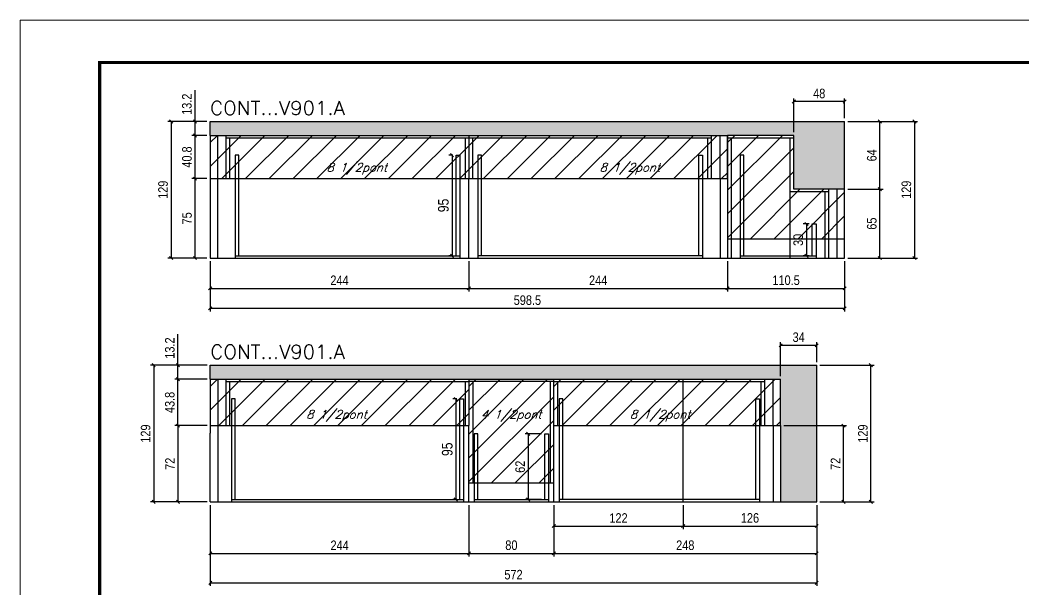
# Model space of a CAD drawing. Extents: x -20960 to -5926, y -2106 to 21915.
# Drawn here: x -9023 to -8077, y 20229 to 20767 of the extents above; entities that cross this region are included whole.
import ezdxf

# ---------------------------------------------------------------- set-up
doc = ezdxf.new("R2010")
doc.units = 0
doc.linetypes.add('DASHED', pattern=[0.75, 0.5, -0.25])
for name, color, linetype in [('COTA', 241, 'Continuous'), ('Painéis', 200, 'Continuous'), ('Reaproveitamento', 251, 'Continuous'), ('SARR_2.2x7', 40, 'Continuous'), ('SARR_3.5x7', 81, 'Continuous'), ('texto', 7, 'Continuous')]:
    doc.layers.add(name, color=color, linetype=linetype)
for name, color, linetype, lineweight in [('Folhas', 255, 'Continuous', 9), ('SARRAFO DE PRESSAO', 251, 'DASHED', 9), ('Texto Seção', 7, 'Continuous', 15)]:
    doc.layers.add(name, color=color, linetype=linetype, lineweight=lineweight)
doc.styles.add('COTA TECNICA', font='techl___.ttf', dxfattribs={"height": 10})
doc.styles.add('COTA TECNICA-50', font='techl___.ttf', dxfattribs={"height": 9})
doc.styles.add('REGUA-120', font='ROMANS.shx', dxfattribs={"height": 15})
doc.styles.add('Romans', font='romans.shx')
doc.dimstyles.new('COTA PAINEL-50', dxfattribs={"dimtxt": 9, "dimasz": 3, "dimexe": 3, "dimexo": 3, "dimgap": 3, "dimtad": 1, "dimdec": 1, "dimzin": 12, "dimdsep": 46, "dimtxsty": 'COTA TECNICA-50', "dimblk1": 'OBLIQUE', "dimblk2": 'OBLIQUE', "dimsah": 1, "dimcen": 0.9, "dimclrd": 4, "dimclre": 4, "dimclrt": 240, "dimadec": 1, "dimazin": 3, "dimtfac": 1, "dimtdec": 1, "dimtmove": 0, "dimatfit": 3, "dimfxl": 1, "dimtolj": 1, "dimtzin": 12, "dimarcsym": 0})
doc.dimstyles.new('PAINEL', dxfattribs={"dimtxt": 10, "dimasz": 3, "dimexe": 3, "dimexo": 3, "dimgap": 3, "dimtad": 1, "dimdec": 1, "dimzin": 12, "dimdsep": 46, "dimtxsty": 'COTA TECNICA', "dimblk1": 'OBLIQUE', "dimblk2": 'OBLIQUE', "dimsah": 1, "dimcen": 0.9, "dimclrd": 4, "dimclre": 4, "dimclrt": 240, "dimadec": 1, "dimazin": 3, "dimtfac": 1, "dimtdec": 1, "dimtmove": 0, "dimatfit": 3, "dimfxl": 1, "dimtolj": 1, "dimtzin": 12, "dimarcsym": 0})

# ---------------------------------------------------------------- blocks, each defined once
blk = doc.blocks.new('9999999999')
at = {"layer": 'Folhas'}
blk.add_lwpolyline([(98138.98, 34190.21), (99623.98, 34190.21), (99623.98, 35240.21), (98138.98, 35240.21)], close=True, dxfattribs=at)
at = {"layer": 'Folhas', "color": 30, "const_width": 3}
blk.add_lwpolyline([(98213.98, 34230.21), (99583.98, 34230.21), (99583.98, 35200.21), (98213.98, 35200.21)], close=True, dxfattribs=at)
blk = doc.blocks.new('_Oblique')
at = {"color": 0, "linetype": 'ByBlock', "lineweight": -2}
blk.add_line((-0.5, -0.5), (0.5, 0.5), dxfattribs=at)
blk = doc.blocks.new('*D927')
at = {"layer": 'COTA', "color": 4, "lineweight": -2, "transparency": 16777216}
for p, q in [((-8844.23, 20539.12), (-8844.23, 20510.55)), ((-8600.23, 20539.12), (-8600.23, 20510.55)), ((-8844.23, 20513.55), (-8600.23, 20513.55))]:
    blk.add_line(p, q, dxfattribs=at)
at = {"layer": 'Defpoints', "color": 0, "transparency": 16777216}
for p in [(-8844.23, 20542.12), (-8600.23, 20542.12), (-8600.23, 20513.55)]:
    blk.add_point(p, dxfattribs=at)
at = {"layer": 'COTA', "color": 4, "lineweight": -2, "transparency": 16777216, "xscale": 3, "yscale": 3, "zscale": 3, "rotation": 180}
blk.add_blockref('_Oblique', (-8844.23, 20513.55), dxfattribs=at)
at = {"layer": 'COTA', "color": 4, "lineweight": -2, "transparency": 16777216, "xscale": 3, "yscale": 3, "zscale": 3}
blk.add_blockref('_Oblique', (-8600.23, 20513.55), dxfattribs=at)
at = {"layer": 'COTA', "color": 240, "transparency": 16777216, "insert": (-8722.23, 20521.12), "char_height": 9, "attachment_point": 5, "style": 'COTA TECNICA-50'}
blk.add_mtext('\\A1;244', dxfattribs=at)
blk = doc.blocks.new('*D928')
at = {"layer": 'COTA', "color": 4, "lineweight": -2, "transparency": 16777216}
for p, q in [((-8600.23, 20539.12), (-8600.23, 20510.55)), ((-8356.23, 20539.12), (-8356.23, 20510.55)), ((-8600.23, 20513.55), (-8356.23, 20513.55))]:
    blk.add_line(p, q, dxfattribs=at)
at = {"layer": 'Defpoints', "color": 0, "transparency": 16777216}
for p in [(-8600.23, 20542.12), (-8356.23, 20542.12), (-8356.23, 20513.55)]:
    blk.add_point(p, dxfattribs=at)
at = {"layer": 'COTA', "color": 4, "lineweight": -2, "transparency": 16777216, "xscale": 3, "yscale": 3, "zscale": 3, "rotation": 180}
blk.add_blockref('_Oblique', (-8600.23, 20513.55), dxfattribs=at)
at = {"layer": 'COTA', "color": 4, "lineweight": -2, "transparency": 16777216, "xscale": 3, "yscale": 3, "zscale": 3}
blk.add_blockref('_Oblique', (-8356.23, 20513.55), dxfattribs=at)
at = {"layer": 'COTA', "color": 240, "transparency": 16777216, "insert": (-8478.23, 20521.12), "char_height": 9, "attachment_point": 5, "style": 'COTA TECNICA-50'}
blk.add_mtext('\\A1;244', dxfattribs=at)
blk = doc.blocks.new('*D974')
at = {"layer": 'COTA', "color": 4, "lineweight": -2, "ltscale": 25, "transparency": 16777216}
for p, q in [((-8615.23, 20639.32), (-8619.06, 20639.32)), ((-8616.06, 20639.32), (-8616.06, 20544.32)), ((-8615.23, 20544.32), (-8619.06, 20544.32))]:
    blk.add_line(p, q, dxfattribs=at)
at = {"layer": 'Defpoints', "color": 0, "ltscale": 25, "transparency": 16777216}
for p in [(-8612.23, 20639.32), (-8616.06, 20544.32), (-8612.23, 20544.32)]:
    blk.add_point(p, dxfattribs=at)
at = {"layer": 'COTA', "color": 4, "lineweight": -2, "ltscale": 25, "transparency": 16777216, "xscale": 3, "yscale": 3, "zscale": 3}
for p, rotation in [((-8616.06, 20639.32), 90), ((-8616.06, 20544.32), 270)]:
    blk.add_blockref('_Oblique', p, dxfattribs=dict(at, rotation=rotation))
at = {"layer": 'COTA', "color": 240, "ltscale": 25, "transparency": 16777216, "insert": (-8624.2, 20591.82), "char_height": 10, "attachment_point": 5, "rotation": 90, "style": 'COTA TECNICA'}
blk.add_mtext('\\A1;95', dxfattribs=at)
blk = doc.blocks.new('*D929')
at = {"layer": 'COTA', "color": 4, "lineweight": -2, "transparency": 16777216}
for p, q in [((-8844.09, 20308.94), (-8844.09, 20260.38)), ((-8600.09, 20308.94), (-8600.09, 20260.38)), ((-8844.09, 20263.38), (-8600.09, 20263.38))]:
    blk.add_line(p, q, dxfattribs=at)
at = {"layer": 'Defpoints', "color": 0, "transparency": 16777216}
for p in [(-8844.09, 20311.94), (-8600.09, 20311.94), (-8600.09, 20263.38)]:
    blk.add_point(p, dxfattribs=at)
at = {"layer": 'COTA', "color": 4, "lineweight": -2, "transparency": 16777216, "xscale": 3, "yscale": 3, "zscale": 3, "rotation": 180}
blk.add_blockref('_Oblique', (-8844.09, 20263.38), dxfattribs=at)
at = {"layer": 'COTA', "color": 4, "lineweight": -2, "transparency": 16777216, "xscale": 3, "yscale": 3, "zscale": 3}
blk.add_blockref('_Oblique', (-8600.09, 20263.38), dxfattribs=at)
at = {"layer": 'COTA', "color": 240, "transparency": 16777216, "insert": (-8722.09, 20270.95), "char_height": 9, "attachment_point": 5, "style": 'COTA TECNICA-50'}
blk.add_mtext('\\A1;244', dxfattribs=at)
blk = doc.blocks.new('*D930')
at = {"layer": 'COTA', "color": 4, "lineweight": -2, "transparency": 16777216}
for p, q in [((-8520.06, 20308.94), (-8520.06, 20260.38)), ((-8272.09, 20308.94), (-8272.09, 20260.38)), ((-8520.06, 20263.38), (-8272.09, 20263.38))]:
    blk.add_line(p, q, dxfattribs=at)
at = {"layer": 'Defpoints', "color": 0, "transparency": 16777216}
for p in [(-8520.06, 20311.94), (-8272.09, 20311.94), (-8272.09, 20263.38)]:
    blk.add_point(p, dxfattribs=at)
at = {"layer": 'COTA', "color": 4, "lineweight": -2, "transparency": 16777216, "xscale": 3, "yscale": 3, "zscale": 3, "rotation": 180}
blk.add_blockref('_Oblique', (-8520.06, 20263.38), dxfattribs=at)
at = {"layer": 'COTA', "color": 4, "lineweight": -2, "transparency": 16777216, "xscale": 3, "yscale": 3, "zscale": 3}
blk.add_blockref('_Oblique', (-8272.09, 20263.38), dxfattribs=at)
at = {"layer": 'COTA', "color": 240, "transparency": 16777216, "insert": (-8396.07, 20270.97), "char_height": 9, "attachment_point": 5, "style": 'COTA TECNICA-50'}
blk.add_mtext('\\A1;248', dxfattribs=at)
blk = doc.blocks.new('*D975')
at = {"layer": 'COTA', "color": 4, "lineweight": -2, "ltscale": 25, "transparency": 16777216}
for p, q in [((-8611.59, 20409.14), (-8615.41, 20409.14)), ((-8612.41, 20409.14), (-8612.41, 20314.14)), ((-8611.59, 20314.14), (-8615.41, 20314.14))]:
    blk.add_line(p, q, dxfattribs=at)
at = {"layer": 'Defpoints', "color": 0, "ltscale": 25, "transparency": 16777216}
for p in [(-8608.59, 20409.14), (-8612.41, 20314.14), (-8608.59, 20314.14)]:
    blk.add_point(p, dxfattribs=at)
at = {"layer": 'COTA', "color": 4, "lineweight": -2, "ltscale": 25, "transparency": 16777216, "xscale": 3, "yscale": 3, "zscale": 3}
for p, rotation in [((-8612.41, 20409.14), 90), ((-8612.41, 20314.14), 270)]:
    blk.add_blockref('_Oblique', p, dxfattribs=dict(at, rotation=rotation))
at = {"layer": 'COTA', "color": 240, "ltscale": 25, "transparency": 16777216, "insert": (-8620.55, 20361.64), "char_height": 10, "attachment_point": 5, "rotation": 90, "style": 'COTA TECNICA'}
blk.add_mtext('\\A1;95', dxfattribs=at)
blk = doc.blocks.new('*D976')
at = {"layer": 'COTA', "color": 4, "lineweight": -2, "transparency": 16777216}
for p, q in [((-8844.23, 20539.12), (-8844.23, 20491.73)), ((-8245.73, 20539.12), (-8245.73, 20491.73)), ((-8844.23, 20494.73), (-8245.73, 20494.73))]:
    blk.add_line(p, q, dxfattribs=at)
at = {"layer": 'Defpoints', "color": 0, "transparency": 16777216}
for p in [(-8844.23, 20542.12), (-8245.73, 20542.12), (-8245.73, 20494.73)]:
    blk.add_point(p, dxfattribs=at)
at = {"layer": 'COTA', "color": 4, "lineweight": -2, "transparency": 16777216, "xscale": 3, "yscale": 3, "zscale": 3, "rotation": 180}
blk.add_blockref('_Oblique', (-8844.23, 20494.73), dxfattribs=at)
at = {"layer": 'COTA', "color": 4, "lineweight": -2, "transparency": 16777216, "xscale": 3, "yscale": 3, "zscale": 3}
blk.add_blockref('_Oblique', (-8245.73, 20494.73), dxfattribs=at)
at = {"layer": 'COTA', "color": 240, "transparency": 16777216, "insert": (-8544.98, 20502.35), "char_height": 9, "attachment_point": 5, "style": 'COTA TECNICA-50'}
blk.add_mtext('\\A1;598.5', dxfattribs=at)
blk = doc.blocks.new('*D977')
at = {"layer": 'COTA', "color": 4, "lineweight": -2, "transparency": 16777216}
for p, q in [((-8356.23, 20539.12), (-8356.23, 20510.55)), ((-8245.73, 20539.12), (-8245.73, 20510.55)), ((-8356.23, 20513.55), (-8245.73, 20513.55))]:
    blk.add_line(p, q, dxfattribs=at)
at = {"layer": 'Defpoints', "color": 0, "transparency": 16777216}
for p in [(-8356.23, 20542.12), (-8245.73, 20542.12), (-8245.73, 20513.55)]:
    blk.add_point(p, dxfattribs=at)
at = {"layer": 'COTA', "color": 4, "lineweight": -2, "transparency": 16777216, "xscale": 3, "yscale": 3, "zscale": 3, "rotation": 180}
blk.add_blockref('_Oblique', (-8356.23, 20513.55), dxfattribs=at)
at = {"layer": 'COTA', "color": 4, "lineweight": -2, "transparency": 16777216, "xscale": 3, "yscale": 3, "zscale": 3}
blk.add_blockref('_Oblique', (-8245.73, 20513.55), dxfattribs=at)
at = {"layer": 'COTA', "color": 240, "transparency": 16777216, "insert": (-8300.98, 20521.15), "char_height": 9, "attachment_point": 5, "style": 'COTA TECNICA-50'}
blk.add_mtext('\\A1;110.5', dxfattribs=at)
blk = doc.blocks.new('*D918')
at = {"layer": 'COTA', "color": 4, "lineweight": -2, "transparency": 16777216}
for p, q in [((-8242.73, 20671.12), (-8209.52, 20671.12)), ((-8212.52, 20607.12), (-8212.52, 20671.12)), ((-8242.73, 20607.12), (-8209.52, 20607.12))]:
    blk.add_line(p, q, dxfattribs=at)
at = {"layer": 'Defpoints', "color": 0, "transparency": 16777216}
for p in [(-8245.73, 20671.12), (-8212.52, 20671.12), (-8245.73, 20607.12)]:
    blk.add_point(p, dxfattribs=at)
at = {"layer": 'COTA', "color": 4, "lineweight": -2, "transparency": 16777216, "xscale": 3, "yscale": 3, "zscale": 3}
for p, rotation in [((-8212.52, 20671.12), 90), ((-8212.52, 20607.12), 270)]:
    blk.add_blockref('_Oblique', p, dxfattribs=dict(at, rotation=rotation))
at = {"layer": 'COTA', "color": 240, "transparency": 16777216, "insert": (-8220.12, 20639.12), "char_height": 9, "attachment_point": 5, "rotation": 90, "style": 'COTA TECNICA-50'}
blk.add_mtext('\\A1;64', dxfattribs=at)
blk = doc.blocks.new('*D952')
at = {"layer": 'COTA', "color": 4, "lineweight": -2, "transparency": 16777216}
for p, q in [((-8847.09, 20427.74), (-8877.55, 20427.74)), ((-8874.55, 20383.94), (-8874.55, 20427.74)), ((-8847.09, 20383.94), (-8877.55, 20383.94))]:
    blk.add_line(p, q, dxfattribs=at)
at = {"layer": 'Defpoints', "color": 0, "transparency": 16777216}
for p in [(-8874.55, 20427.74), (-8844.09, 20427.74), (-8844.09, 20383.94)]:
    blk.add_point(p, dxfattribs=at)
at = {"layer": 'COTA', "color": 4, "lineweight": -2, "transparency": 16777216, "xscale": 3, "yscale": 3, "zscale": 3}
for p, rotation in [((-8874.55, 20427.74), 90), ((-8874.55, 20383.94), 270)]:
    blk.add_blockref('_Oblique', p, dxfattribs=dict(at, rotation=rotation))
at = {"layer": 'COTA', "color": 240, "transparency": 16777216, "insert": (-8882.27, 20405.84), "char_height": 9, "attachment_point": 5, "rotation": 90, "style": 'COTA TECNICA-50'}
blk.add_mtext('\\A1;43.8', dxfattribs=at)
blk = doc.blocks.new('*D953')
at = {"layer": 'COTA', "color": 4, "lineweight": -2, "transparency": 16777216}
for p, q in [((-8847.23, 20617.12), (-8861.44, 20617.12)), ((-8858.44, 20542.12), (-8858.44, 20617.12)), ((-8847.23, 20542.12), (-8861.44, 20542.12))]:
    blk.add_line(p, q, dxfattribs=at)
at = {"layer": 'Defpoints', "color": 0, "transparency": 16777216}
for p in [(-8858.44, 20617.12), (-8844.23, 20617.12), (-8844.23, 20542.12)]:
    blk.add_point(p, dxfattribs=at)
at = {"layer": 'COTA', "color": 4, "lineweight": -2, "transparency": 16777216, "xscale": 3, "yscale": 3, "zscale": 3}
for p, rotation in [((-8858.44, 20617.12), 90), ((-8858.44, 20542.12), 270)]:
    blk.add_blockref('_Oblique', p, dxfattribs=dict(at, rotation=rotation))
at = {"layer": 'COTA', "color": 240, "transparency": 16777216, "insert": (-8866.03, 20579.62), "char_height": 9, "attachment_point": 5, "rotation": 90, "style": 'COTA TECNICA-50'}
blk.add_mtext('\\A1;75', dxfattribs=at)
blk = doc.blocks.new('*D954')
at = {"layer": 'COTA', "color": 4, "lineweight": -2, "transparency": 16777216}
for p, q in [((-8847.23, 20657.92), (-8861.44, 20657.92)), ((-8858.44, 20617.12), (-8858.44, 20657.92)), ((-8847.23, 20617.12), (-8861.44, 20617.12))]:
    blk.add_line(p, q, dxfattribs=at)
at = {"layer": 'Defpoints', "color": 0, "transparency": 16777216}
for p in [(-8858.44, 20657.92), (-8844.23, 20657.92), (-8844.23, 20617.12)]:
    blk.add_point(p, dxfattribs=at)
at = {"layer": 'COTA', "color": 4, "lineweight": -2, "transparency": 16777216, "xscale": 3, "yscale": 3, "zscale": 3}
for p, rotation in [((-8858.44, 20657.92), 90), ((-8858.44, 20617.12), 270)]:
    blk.add_blockref('_Oblique', p, dxfattribs=dict(at, rotation=rotation))
at = {"layer": 'COTA', "color": 240, "transparency": 16777216, "insert": (-8866.05, 20637.52), "char_height": 9, "attachment_point": 5, "rotation": 90, "style": 'COTA TECNICA-50'}
blk.add_mtext('\\A1;40.8', dxfattribs=at)
blk = doc.blocks.new('*D955')
at = {"layer": 'COTA', "color": 4, "lineweight": -2, "transparency": 16777216}
for p, q in [((-8858.44, 20671.12), (-8858.44, 20700.58)), ((-8847.23, 20671.12), (-8861.44, 20671.12)), ((-8858.44, 20657.92), (-8858.44, 20671.12)), ((-8847.23, 20657.92), (-8861.44, 20657.92))]:
    blk.add_line(p, q, dxfattribs=at)
at = {"layer": 'Defpoints', "color": 0, "transparency": 16777216}
for p in [(-8858.44, 20671.12), (-8844.23, 20671.12), (-8844.23, 20657.92)]:
    blk.add_point(p, dxfattribs=at)
at = {"layer": 'COTA', "color": 4, "lineweight": -2, "transparency": 16777216, "xscale": 3, "yscale": 3, "zscale": 3}
for p, rotation in [((-8858.44, 20671.12), 90), ((-8858.44, 20657.92), 270)]:
    blk.add_blockref('_Oblique', p, dxfattribs=dict(at, rotation=rotation))
at = {"layer": 'COTA', "color": 240, "transparency": 16777216, "insert": (-8866.13, 20687.35), "char_height": 9, "attachment_point": 5, "rotation": 90, "style": 'COTA TECNICA-50'}
blk.add_mtext('\\A1;13.2', dxfattribs=at)
blk = doc.blocks.new('*D919')
at = {"layer": 'COTA', "color": 4, "lineweight": -2, "transparency": 16777216}
for p, q in [((-8847.23, 20671.12), (-8884.05, 20671.12)), ((-8881.05, 20671.12), (-8881.05, 20542.12)), ((-8847.23, 20542.12), (-8884.05, 20542.12))]:
    blk.add_line(p, q, dxfattribs=at)
at = {"layer": 'Defpoints', "color": 0, "transparency": 16777216}
for p in [(-8844.23, 20671.12), (-8881.05, 20542.12), (-8844.23, 20542.12)]:
    blk.add_point(p, dxfattribs=at)
at = {"layer": 'COTA', "color": 4, "lineweight": -2, "transparency": 16777216, "xscale": 3, "yscale": 3, "zscale": 3}
for p, rotation in [((-8881.05, 20671.12), 90), ((-8881.05, 20542.12), 270)]:
    blk.add_blockref('_Oblique', p, dxfattribs=dict(at, rotation=rotation))
at = {"layer": 'COTA', "color": 240, "transparency": 16777216, "insert": (-8888.63, 20606.62), "char_height": 9, "attachment_point": 5, "rotation": 90, "style": 'COTA TECNICA-50'}
blk.add_mtext('\\A1;129', dxfattribs=at)
blk = doc.blocks.new('*D956')
at = {"layer": 'COTA', "color": 4, "lineweight": -2, "transparency": 16777216}
for p, q in [((-8242.73, 20607.12), (-8209.52, 20607.12)), ((-8212.52, 20542.12), (-8212.52, 20607.12)), ((-8242.73, 20542.12), (-8209.52, 20542.12))]:
    blk.add_line(p, q, dxfattribs=at)
at = {"layer": 'Defpoints', "color": 0, "transparency": 16777216}
for p in [(-8245.73, 20607.12), (-8212.52, 20607.12), (-8245.73, 20542.12)]:
    blk.add_point(p, dxfattribs=at)
at = {"layer": 'COTA', "color": 4, "lineweight": -2, "transparency": 16777216, "xscale": 3, "yscale": 3, "zscale": 3}
for p, rotation in [((-8212.52, 20607.12), 90), ((-8212.52, 20542.12), 270)]:
    blk.add_blockref('_Oblique', p, dxfattribs=dict(at, rotation=rotation))
at = {"layer": 'COTA', "color": 240, "transparency": 16777216, "insert": (-8220.12, 20574.62), "char_height": 9, "attachment_point": 5, "rotation": 90, "style": 'COTA TECNICA-50'}
blk.add_mtext('\\A1;65', dxfattribs=at)
blk = doc.blocks.new('*D920')
at = {"layer": 'COTA', "color": 4, "lineweight": -2, "transparency": 16777216}
for p, q in [((-8293.73, 20660.92), (-8293.73, 20692.87)), ((-8245.73, 20689.87), (-8293.73, 20689.87)), ((-8245.73, 20674.12), (-8245.73, 20692.87))]:
    blk.add_line(p, q, dxfattribs=at)
at = {"layer": 'Defpoints', "color": 0, "transparency": 16777216}
for p in [(-8293.73, 20689.87), (-8245.73, 20671.12), (-8293.73, 20657.92)]:
    blk.add_point(p, dxfattribs=at)
at = {"layer": 'COTA', "color": 4, "lineweight": -2, "transparency": 16777216, "xscale": 3, "yscale": 3, "zscale": 3, "rotation": 180}
blk.add_blockref('_Oblique', (-8293.73, 20689.87), dxfattribs=at)
at = {"layer": 'COTA', "color": 4, "lineweight": -2, "transparency": 16777216, "xscale": 3, "yscale": 3, "zscale": 3}
blk.add_blockref('_Oblique', (-8245.73, 20689.87), dxfattribs=at)
at = {"layer": 'COTA', "color": 240, "transparency": 16777216, "insert": (-8269.73, 20697.46), "char_height": 9, "attachment_point": 5, "style": 'COTA TECNICA-50'}
blk.add_mtext('\\A1;48', dxfattribs=at)
blk = doc.blocks.new('*D965')
at = {"layer": 'COTA', "color": 4, "lineweight": -2, "transparency": 16777216}
for p, q in [((-8844.09, 20308.94), (-8844.09, 20232.62)), ((-8272.09, 20308.94), (-8272.09, 20232.62)), ((-8844.09, 20235.62), (-8272.09, 20235.62))]:
    blk.add_line(p, q, dxfattribs=at)
at = {"layer": 'Defpoints', "color": 0, "transparency": 16777216}
for p in [(-8844.09, 20311.94), (-8272.09, 20311.94), (-8272.09, 20235.62)]:
    blk.add_point(p, dxfattribs=at)
at = {"layer": 'COTA', "color": 4, "lineweight": -2, "transparency": 16777216, "xscale": 3, "yscale": 3, "zscale": 3, "rotation": 180}
blk.add_blockref('_Oblique', (-8844.09, 20235.62), dxfattribs=at)
at = {"layer": 'COTA', "color": 4, "lineweight": -2, "transparency": 16777216, "xscale": 3, "yscale": 3, "zscale": 3}
blk.add_blockref('_Oblique', (-8272.09, 20235.62), dxfattribs=at)
at = {"layer": 'COTA', "color": 240, "transparency": 16777216, "insert": (-8558.09, 20243.22), "char_height": 9, "attachment_point": 5, "style": 'COTA TECNICA-50'}
blk.add_mtext('\\A1;572', dxfattribs=at)
blk = doc.blocks.new('*D922')
at = {"layer": 'COTA', "color": 4, "lineweight": -2, "transparency": 16777216}
for p, q in [((-8600.09, 20308.94), (-8600.09, 20260.38)), ((-8520.06, 20308.94), (-8520.06, 20260.38)), ((-8600.09, 20263.38), (-8520.06, 20263.38))]:
    blk.add_line(p, q, dxfattribs=at)
at = {"layer": 'Defpoints', "color": 0, "transparency": 16777216}
for p in [(-8600.09, 20311.94), (-8520.06, 20311.94), (-8520.06, 20263.38)]:
    blk.add_point(p, dxfattribs=at)
at = {"layer": 'COTA', "color": 4, "lineweight": -2, "transparency": 16777216, "xscale": 3, "yscale": 3, "zscale": 3, "rotation": 180}
blk.add_blockref('_Oblique', (-8600.09, 20263.38), dxfattribs=at)
at = {"layer": 'COTA', "color": 4, "lineweight": -2, "transparency": 16777216, "xscale": 3, "yscale": 3, "zscale": 3}
blk.add_blockref('_Oblique', (-8520.06, 20263.38), dxfattribs=at)
at = {"layer": 'COTA', "color": 240, "transparency": 16777216, "insert": (-8560.07, 20270.99), "char_height": 9, "attachment_point": 5, "style": 'COTA TECNICA-50'}
blk.add_mtext('\\A1;80', dxfattribs=at)
blk = doc.blocks.new('*D941')
at = {"layer": 'COTA', "color": 4, "lineweight": -2, "transparency": 16777216}
for p, q in [((-8306.09, 20430.74), (-8306.09, 20462.7)), ((-8272.09, 20443.94), (-8272.09, 20462.7)), ((-8272.09, 20459.7), (-8306.09, 20459.7))]:
    blk.add_line(p, q, dxfattribs=at)
at = {"layer": 'Defpoints', "color": 0, "transparency": 16777216}
for p in [(-8306.09, 20459.7), (-8272.09, 20440.94), (-8306.09, 20427.74)]:
    blk.add_point(p, dxfattribs=at)
at = {"layer": 'COTA', "color": 4, "lineweight": -2, "transparency": 16777216, "xscale": 3, "yscale": 3, "zscale": 3, "rotation": 180}
blk.add_blockref('_Oblique', (-8306.09, 20459.7), dxfattribs=at)
at = {"layer": 'COTA', "color": 4, "lineweight": -2, "transparency": 16777216, "xscale": 3, "yscale": 3, "zscale": 3}
blk.add_blockref('_Oblique', (-8272.09, 20459.7), dxfattribs=at)
at = {"layer": 'COTA', "color": 240, "transparency": 16777216, "insert": (-8289.09, 20467.39), "char_height": 9, "attachment_point": 5, "style": 'COTA TECNICA-50'}
blk.add_mtext('\\A1;34', dxfattribs=at)
blk = doc.blocks.new('*D996')
at = {"layer": 'COTA', "color": 4, "lineweight": -2, "transparency": 16777216}
for p, q in [((-8874.55, 20440.94), (-8874.55, 20470.4)), ((-8847.09, 20440.94), (-8877.55, 20440.94)), ((-8874.55, 20427.74), (-8874.55, 20440.94)), ((-8847.09, 20427.74), (-8877.55, 20427.74))]:
    blk.add_line(p, q, dxfattribs=at)
at = {"layer": 'Defpoints', "color": 0, "transparency": 16777216}
for p in [(-8874.55, 20440.94), (-8844.09, 20440.94), (-8844.09, 20427.74)]:
    blk.add_point(p, dxfattribs=at)
at = {"layer": 'COTA', "color": 4, "lineweight": -2, "transparency": 16777216, "xscale": 3, "yscale": 3, "zscale": 3}
for p, rotation in [((-8874.55, 20440.94), 90), ((-8874.55, 20427.74), 270)]:
    blk.add_blockref('_Oblique', p, dxfattribs=dict(at, rotation=rotation))
at = {"layer": 'COTA', "color": 240, "transparency": 16777216, "insert": (-8882.25, 20457.17), "char_height": 9, "attachment_point": 5, "rotation": 90, "style": 'COTA TECNICA-50'}
blk.add_mtext('\\A1;13.2', dxfattribs=at)
blk = doc.blocks.new('*D997')
at = {"layer": 'COTA', "color": 4, "lineweight": -2, "transparency": 16777216}
for p, q in [((-8847.09, 20440.94), (-8900.49, 20440.94)), ((-8897.49, 20440.94), (-8897.49, 20311.94)), ((-8847.09, 20311.94), (-8900.49, 20311.94))]:
    blk.add_line(p, q, dxfattribs=at)
at = {"layer": 'Defpoints', "color": 0, "transparency": 16777216}
for p in [(-8844.09, 20440.94), (-8897.49, 20311.94), (-8844.09, 20311.94)]:
    blk.add_point(p, dxfattribs=at)
at = {"layer": 'COTA', "color": 4, "lineweight": -2, "transparency": 16777216, "xscale": 3, "yscale": 3, "zscale": 3}
for p, rotation in [((-8897.49, 20440.94), 90), ((-8897.49, 20311.94), 270)]:
    blk.add_blockref('_Oblique', p, dxfattribs=dict(at, rotation=rotation))
at = {"layer": 'COTA', "color": 240, "transparency": 16777216, "insert": (-8905.07, 20376.44), "char_height": 9, "attachment_point": 5, "rotation": 90, "style": 'COTA TECNICA-50'}
blk.add_mtext('\\A1;129', dxfattribs=at)
blk = doc.blocks.new('*D942')
at = {"layer": 'COTA', "color": 4, "lineweight": -2, "transparency": 16777216}
for p, q in [((-8847.09, 20383.94), (-8877.55, 20383.94)), ((-8874.55, 20383.94), (-8874.55, 20311.94)), ((-8847.09, 20311.94), (-8877.55, 20311.94))]:
    blk.add_line(p, q, dxfattribs=at)
at = {"layer": 'Defpoints', "color": 0, "transparency": 16777216}
for p in [(-8844.09, 20383.94), (-8874.55, 20311.94), (-8844.09, 20311.94)]:
    blk.add_point(p, dxfattribs=at)
at = {"layer": 'COTA', "color": 4, "lineweight": -2, "transparency": 16777216, "xscale": 3, "yscale": 3, "zscale": 3}
for p, rotation in [((-8874.55, 20383.94), 90), ((-8874.55, 20311.94), 270)]:
    blk.add_blockref('_Oblique', p, dxfattribs=dict(at, rotation=rotation))
at = {"layer": 'COTA', "color": 240, "transparency": 16777216, "insert": (-8882.12, 20347.94), "char_height": 9, "attachment_point": 5, "rotation": 90, "style": 'COTA TECNICA-50'}
blk.add_mtext('\\A1;72', dxfattribs=at)
blk = doc.blocks.new('*D943')
at = {"layer": 'COTA', "color": 4, "lineweight": -2, "transparency": 16777216}
for p, q in [((-8303.09, 20383.94), (-8243.83, 20383.94)), ((-8246.83, 20311.94), (-8246.83, 20383.94)), ((-8269.09, 20311.94), (-8243.83, 20311.94))]:
    blk.add_line(p, q, dxfattribs=at)
at = {"layer": 'Defpoints', "color": 0, "transparency": 16777216}
for p in [(-8306.09, 20383.94), (-8246.83, 20383.94), (-8272.09, 20311.94)]:
    blk.add_point(p, dxfattribs=at)
at = {"layer": 'COTA', "color": 4, "lineweight": -2, "transparency": 16777216, "xscale": 3, "yscale": 3, "zscale": 3}
for p, rotation in [((-8246.83, 20383.94), 90), ((-8246.83, 20311.94), 270)]:
    blk.add_blockref('_Oblique', p, dxfattribs=dict(at, rotation=rotation))
at = {"layer": 'COTA', "color": 240, "transparency": 16777216, "insert": (-8254.39, 20347.94), "char_height": 9, "attachment_point": 5, "rotation": 90, "style": 'COTA TECNICA-50'}
blk.add_mtext('\\A1;72', dxfattribs=at)
blk = doc.blocks.new('*D998')
at = {"layer": 'COTA', "color": 4, "lineweight": -2, "transparency": 16777216}
for p, q in [((-8269.09, 20440.94), (-8217.96, 20440.94)), ((-8220.96, 20311.94), (-8220.96, 20440.94)), ((-8269.09, 20311.94), (-8217.96, 20311.94))]:
    blk.add_line(p, q, dxfattribs=at)
at = {"layer": 'Defpoints', "color": 0, "transparency": 16777216}
for p in [(-8272.09, 20440.94), (-8220.96, 20440.94), (-8272.09, 20311.94)]:
    blk.add_point(p, dxfattribs=at)
at = {"layer": 'COTA', "color": 4, "lineweight": -2, "transparency": 16777216, "xscale": 3, "yscale": 3, "zscale": 3}
for p, rotation in [((-8220.96, 20440.94), 90), ((-8220.96, 20311.94), 270)]:
    blk.add_blockref('_Oblique', p, dxfattribs=dict(at, rotation=rotation))
at = {"layer": 'COTA', "color": 240, "transparency": 16777216, "insert": (-8228.54, 20376.44), "char_height": 9, "attachment_point": 5, "rotation": 90, "style": 'COTA TECNICA-50'}
blk.add_mtext('\\A1;129', dxfattribs=at)
blk = doc.blocks.new('*D999')
at = {"layer": 'COTA', "color": 4, "lineweight": -2, "transparency": 16777216}
for p, q in [((-8520.06, 20308.94), (-8520.06, 20286.17)), ((-8398.06, 20308.94), (-8398.06, 20286.17)), ((-8520.06, 20289.17), (-8398.06, 20289.17))]:
    blk.add_line(p, q, dxfattribs=at)
at = {"layer": 'Defpoints', "color": 0, "transparency": 16777216}
for p in [(-8520.06, 20311.94), (-8398.06, 20311.94), (-8398.06, 20289.17)]:
    blk.add_point(p, dxfattribs=at)
at = {"layer": 'COTA', "color": 4, "lineweight": -2, "transparency": 16777216, "xscale": 3, "yscale": 3, "zscale": 3, "rotation": 180}
blk.add_blockref('_Oblique', (-8520.06, 20289.17), dxfattribs=at)
at = {"layer": 'COTA', "color": 4, "lineweight": -2, "transparency": 16777216, "xscale": 3, "yscale": 3, "zscale": 3}
blk.add_blockref('_Oblique', (-8398.06, 20289.17), dxfattribs=at)
at = {"layer": 'COTA', "color": 240, "transparency": 16777216, "insert": (-8459.06, 20296.72), "char_height": 9, "attachment_point": 5, "style": 'COTA TECNICA-50'}
blk.add_mtext('\\A1;122', dxfattribs=at)
blk = doc.blocks.new('*D944')
at = {"layer": 'COTA', "color": 4, "lineweight": -2, "transparency": 16777216}
for p, q in [((-8398.06, 20308.94), (-8398.06, 20286.17)), ((-8272.09, 20308.94), (-8272.09, 20286.17)), ((-8398.06, 20289.17), (-8272.09, 20289.17))]:
    blk.add_line(p, q, dxfattribs=at)
at = {"layer": 'Defpoints', "color": 0, "transparency": 16777216}
for p in [(-8398.06, 20311.94), (-8272.09, 20311.94), (-8272.09, 20289.17)]:
    blk.add_point(p, dxfattribs=at)
at = {"layer": 'COTA', "color": 4, "lineweight": -2, "transparency": 16777216, "xscale": 3, "yscale": 3, "zscale": 3, "rotation": 180}
blk.add_blockref('_Oblique', (-8398.06, 20289.17), dxfattribs=at)
at = {"layer": 'COTA', "color": 4, "lineweight": -2, "transparency": 16777216, "xscale": 3, "yscale": 3, "zscale": 3}
blk.add_blockref('_Oblique', (-8272.09, 20289.17), dxfattribs=at)
at = {"layer": 'COTA', "color": 240, "transparency": 16777216, "insert": (-8335.07, 20296.76), "char_height": 9, "attachment_point": 5, "style": 'COTA TECNICA-50'}
blk.add_mtext('\\A1;126', dxfattribs=at)
blk = doc.blocks.new('*D1000')
at = {"layer": 'COTA', "color": 4, "lineweight": -2, "transparency": 16777216}
for p, q in [((-8531.56, 20376.14), (-8547.21, 20376.14)), ((-8544.21, 20376.14), (-8544.21, 20314.14)), ((-8531.56, 20314.14), (-8547.21, 20314.14))]:
    blk.add_line(p, q, dxfattribs=at)
at = {"layer": 'Defpoints', "color": 0, "transparency": 16777216}
for p in [(-8528.56, 20376.14), (-8544.21, 20314.14), (-8528.56, 20314.14)]:
    blk.add_point(p, dxfattribs=at)
at = {"layer": 'COTA', "color": 4, "lineweight": -2, "transparency": 16777216, "xscale": 3, "yscale": 3, "zscale": 3}
for p, rotation in [((-8544.21, 20376.14), 90), ((-8544.21, 20314.14), 270)]:
    blk.add_blockref('_Oblique', p, dxfattribs=dict(at, rotation=rotation))
at = {"layer": 'COTA', "color": 240, "transparency": 16777216, "insert": (-8551.8, 20345.14), "char_height": 9, "attachment_point": 5, "rotation": 90, "style": 'COTA TECNICA-50'}
blk.add_mtext('\\A1;62', dxfattribs=at)
blk = doc.blocks.new('*D1001')
at = {"layer": 'COTA', "color": 4, "lineweight": -2, "transparency": 16777216}
for p, q in [((-8242.73, 20671.12), (-8176.92, 20671.12)), ((-8179.92, 20671.12), (-8179.92, 20542.12)), ((-8242.73, 20542.12), (-8176.92, 20542.12))]:
    blk.add_line(p, q, dxfattribs=at)
at = {"layer": 'Defpoints', "color": 0, "transparency": 16777216}
for p in [(-8245.73, 20671.12), (-8245.73, 20542.12), (-8179.92, 20542.12)]:
    blk.add_point(p, dxfattribs=at)
at = {"layer": 'COTA', "color": 4, "lineweight": -2, "transparency": 16777216, "xscale": 3, "yscale": 3, "zscale": 3}
for p, rotation in [((-8179.92, 20671.12), 90), ((-8179.92, 20542.12), 270)]:
    blk.add_blockref('_Oblique', p, dxfattribs=dict(at, rotation=rotation))
at = {"layer": 'COTA', "color": 240, "transparency": 16777216, "insert": (-8187.5, 20606.62), "char_height": 9, "attachment_point": 5, "rotation": 90, "style": 'COTA TECNICA-50'}
blk.add_mtext('\\A1;129', dxfattribs=at)
blk = doc.blocks.new('*D1002')
at = {"layer": 'COTA', "color": 4, "lineweight": -2, "transparency": 16777216}
for p, q in [((-8279.23, 20574.32), (-8284.79, 20574.32)), ((-8281.79, 20574.32), (-8281.79, 20544.32)), ((-8279.23, 20544.32), (-8284.79, 20544.32))]:
    blk.add_line(p, q, dxfattribs=at)
at = {"layer": 'Defpoints', "color": 0, "transparency": 16777216}
for p in [(-8276.23, 20574.32), (-8281.79, 20544.32), (-8276.23, 20544.32)]:
    blk.add_point(p, dxfattribs=at)
at = {"layer": 'COTA', "color": 4, "lineweight": -2, "transparency": 16777216, "xscale": 3, "yscale": 3, "zscale": 3}
for p, rotation in [((-8281.79, 20574.32), 90), ((-8281.79, 20544.32), 270)]:
    blk.add_blockref('_Oblique', p, dxfattribs=dict(at, rotation=rotation))
at = {"layer": 'COTA', "color": 240, "transparency": 16777216, "insert": (-8289.49, 20559.32), "char_height": 9, "attachment_point": 5, "rotation": 90, "style": 'COTA TECNICA-50'}
blk.add_mtext('\\A1;30', dxfattribs=at)

msp = doc.modelspace()

# ---------------------------------------------------------------- hatches: boundary and pattern name
at = {"layer": 'COTA', "linetype": 'ByBlock'}
h = msp.add_hatch(dxfattribs=at)
h.set_pattern_fill('AR-CONC', color=256, scale=0.03)
h.paths.add_polyline_path([(-8245.73, 20671.12), (-8844.23, 20671.12), (-8844.23, 20657.92), (-8356.23, 20657.92), (-8293.73, 20657.92), (-8293.73, 20607.12), (-8245.73, 20607.12)])
h = msp.add_hatch(dxfattribs=at)
h.set_pattern_fill('AR-CONC', color=256, scale=0.03)
h.set_pattern_definition([(50, (-12.356, -230.175), (5.4655401, -0.4781726), [0.5715, -6.2865]), (355, (-12.356, -230.175), (-1.0573026, 5.7317054), [0.4572, -5.0292175]), (100.451445, (-11.901, -230.215), (4.4082374, 5.2535326), [0.4857003, -5.3427073]), (46.1842, (-12.356, -228.651), (8.1323712, -1.2612698), [0.85725, -9.42975]), (96.635558, (-11.6785, -228.756), (7.122124, 7.4227837), [0.7285507, -8.0140682]), (351.18415, (-12.356, -228.651), (7.122124, 7.4227837), [0.685799, -7.543792]), (21, (-11.594, -229.032), (4.5484317, -3.06795595), [0.5715, -6.2865]), (326, (-11.594, -229.032), (1.8540609, 5.525639), [0.4572, -5.0292]), (71.451445, (-11.215, -229.2877), (6.4024926, 2.4576831), [0.4857003, -5.3426981]), (37.5, (-12.3562, -230.175), (0.0926581, 2.53665117), [0, -4.96824, 0, -5.1054, 0, -5.04825]), (7.5, (-12.3562, -230.175), (2.00458988, 3.00541724), [0, -2.91084, 0, -4.85394, 0, -1.92405]), (327.5, (-14.0555, -230.175), (4.06771786, -0.17186232), [0, -1.905, 0, -5.9436, 0, -7.8867]), (317.5, (-14.8175, -230.175), (4.44387544, 0.76279473), [0, -2.4765, 0, -3.94716, 0, -5.6007])])
h.paths.add_polyline_path([(-8272.09, 20440.94), (-8844.09, 20440.94), (-8844.09, 20427.74), (-8368.59, 20427.74), (-8306.09, 20427.74), (-8306.09, 20311.94), (-8272.09, 20311.94)])
at = {"layer": 'Reaproveitamento'}
h = msp.add_hatch(dxfattribs=at)
h.set_pattern_fill('ANSI31', color=256, scale=5)
h.set_pattern_definition([(45, (-4317.095, -1066.572), (-11.22532, 11.22532), [])])
h.paths.add_polyline_path([(-8844.23, 20657.92), (-8844.23, 20617.12), (-8356.23, 20617.12), (-8356.23, 20657.92)])
h = msp.add_hatch(dxfattribs=at)
h.set_pattern_fill('ANSI31', color=256, scale=5)
h.set_pattern_definition([(45, (-3829.095, -1066.572), (-11.22532, 11.22532), [])])
h.paths.add_polyline_path([(-8293.73, 20607.12), (-8293.73, 20657.92), (-8356.23, 20657.92), (-8356.23, 20560.12), (-8245.73, 20560.12), (-8245.73, 20607.12)])
h = msp.add_hatch(dxfattribs=at)
h.set_pattern_fill('ANSI31', color=256, scale=5)
h.set_pattern_definition([(45, (-4316.952, -1296.747), (-11.22532, 11.22532), [])])
h.paths.add_polyline_path([(-8844.09, 20427.74), (-8844.09, 20383.94), (-8600.09, 20383.94), (-8600.09, 20427.74)])
h = msp.add_hatch(dxfattribs=at)
h.set_pattern_fill('ANSI31', color=256, scale=5)
h.set_pattern_definition([(45, (-4072.952, -1296.747), (-11.22532, 11.22532), [])])
h.paths.add_polyline_path([(-8600.09, 20427.74), (-8600.09, 20329.94), (-8520.06, 20329.94), (-8520.06, 20427.74)])
h = msp.add_hatch(dxfattribs=at)
h.set_pattern_fill('ANSI31', color=256, scale=5)
h.set_pattern_definition([(45, (-3992.927, -1296.747), (-11.22532, 11.22532), [])])
h.paths.add_polyline_path([(-8520.06, 20427.74), (-8520.06, 20383.94), (-8306.09, 20383.94), (-8306.09, 20427.74)])

# ---------------------------------------------------------------- linework, layer by layer
at = {"layer": 'COTA', "linetype": 'ByBlock'}
for p, q in [((-8844.23, 20657.92), (-8844.23, 20671.12)), ((-8844.23, 20671.12), (-8245.73, 20671.12)), ((-8245.73, 20607.12), (-8245.73, 20671.12)), ((-8844.09, 20427.74), (-8844.09, 20440.94)), ((-8844.09, 20440.94), (-8272.09, 20440.94)), ((-8272.09, 20311.94), (-8272.09, 20440.94)), ((-8306.09, 20311.94), (-8272.09, 20311.94))]:
    msp.add_line(p, q, dxfattribs=at)
at = {"layer": 'Painéis'}
for p, q in [((-8844.23, 20657.92), (-8844.23, 20542.12)), ((-8844.23, 20657.92), (-8356.23, 20657.92)), ((-8600.23, 20657.92), (-8600.23, 20617.12)), ((-8356.23, 20617.12), (-8356.23, 20657.92)), ((-8844.23, 20617.12), (-8356.23, 20617.12)), ((-8600.23, 20542.12), (-8600.23, 20617.12)), ((-8356.23, 20617.12), (-8356.23, 20542.12)), ((-8245.73, 20560.12), (-8356.23, 20560.12)), ((-8844.23, 20542.12), (-8356.23, 20542.12)), ((-8844.09, 20427.74), (-8844.09, 20376.94)), ((-8844.09, 20427.74), (-8306.09, 20427.74)), ((-8600.09, 20427.74), (-8600.09, 20383.94)), ((-8520.06, 20311.94), (-8520.06, 20427.74)), ((-8398.06, 20311.94), (-8398.06, 20427.74)), ((-8306.09, 20383.94), (-8306.09, 20427.74)), ((-8844.09, 20383.94), (-8600.09, 20383.94)), ((-8844.09, 20311.94), (-8844.09, 20376.94)), ((-8600.09, 20311.94), (-8600.09, 20383.94)), ((-8520.06, 20383.94), (-8306.09, 20383.94)), ((-8306.09, 20383.94), (-8306.09, 20311.94)), ((-8600.09, 20329.94), (-8520.06, 20329.94)), ((-8844.09, 20311.94), (-8306.09, 20311.94))]:
    msp.add_line(p, q, dxfattribs=at)
msp.add_lwpolyline([(-8356.23, 20657.92), (-8356.23, 20542.12), (-8245.73, 20542.12), (-8245.73, 20607.12), (-8293.73, 20607.12), (-8293.73, 20657.92), (-8356.23, 20657.92)], dxfattribs=at)
at = {"layer": 'SARR_2.2x7', "linetype": 'Continuous'}
for p, q in [((-8837.23, 20657.92), (-8837.23, 20617.12)), ((-8829.23, 20655.72), (-8600.23, 20655.72)), ((-8600.23, 20655.72), (-8371.23, 20655.72)), ((-8363.23, 20617.12), (-8363.23, 20657.92)), ((-8356.23, 20655.72), (-8293.73, 20655.72)), ((-8837.23, 20617.12), (-8837.23, 20542.12)), ((-8363.23, 20617.12), (-8363.23, 20542.12)), ((-8297.23, 20604.92), (-8260.73, 20604.92)), ((-8252.73, 20542.12), (-8252.73, 20607.12)), ((-8837.09, 20427.74), (-8837.09, 20383.94)), ((-8829.09, 20425.54), (-8600.09, 20425.54)), ((-8520.06, 20425.54), (-8600.09, 20425.54)), ((-8520.06, 20425.54), (-8321.09, 20425.54)), ((-8313.09, 20383.94), (-8313.09, 20427.74)), ((-8837.09, 20383.94), (-8837.09, 20311.94)), ((-8313.09, 20383.94), (-8313.09, 20311.94))]:
    msp.add_line(p, q, dxfattribs=at)
at = {"layer": 'SARR_2.2x7', "linetype": 'Continuous', "ltscale": 50}
for p, q in [((-8820.73, 20544.32), (-8608.73, 20544.32)), ((-8379.73, 20544.32), (-8591.73, 20544.32)), ((-8344.23, 20544.32), (-8272.73, 20544.32)), ((-8824.09, 20314.14), (-8605.09, 20314.14)), ((-8595.09, 20314.14), (-8525.06, 20314.14)), ((-8326.09, 20314.14), (-8515.06, 20314.14))]:
    msp.add_line(p, q, dxfattribs=at)
at = {"layer": 'SARR_3.5x7'}
for p, q in [((-8829.23, 20617.12), (-8829.23, 20657.92)), ((-8825.73, 20617.12), (-8825.73, 20655.72)), ((-8603.73, 20655.72), (-8603.73, 20617.12)), ((-8596.7, 20655.72), (-8596.7, 20617.12)), ((-8374.73, 20617.12), (-8374.73, 20655.72)), ((-8371.23, 20617.12), (-8371.23, 20657.92)), ((-8352.7, 20655.72), (-8352.7, 20542.12)), ((-8297.23, 20542.12), (-8297.23, 20655.72)), ((-8264.23, 20542.12), (-8264.23, 20604.92)), ((-8260.73, 20542.12), (-8260.73, 20607.12)), ((-8829.09, 20383.94), (-8829.09, 20427.74)), ((-8825.59, 20383.94), (-8825.59, 20425.54)), ((-8603.59, 20425.54), (-8603.59, 20383.94)), ((-8596.59, 20425.54), (-8596.59, 20329.94)), ((-8523.56, 20425.54), (-8523.56, 20329.94)), ((-8516.56, 20425.54), (-8516.56, 20383.94)), ((-8324.59, 20383.94), (-8324.59, 20425.54)), ((-8321.09, 20383.94), (-8321.09, 20427.74))]:
    msp.add_line(p, q, dxfattribs=at)
for points in [[(-8817.23, 20544.32), (-8817.23, 20639.32), (-8820.73, 20639.32), (-8820.73, 20542.12)], [(-8612.23, 20544.32), (-8612.23, 20639.32), (-8608.73, 20639.32), (-8608.73, 20542.12)], [(-8588.23, 20544.32), (-8588.23, 20639.32), (-8591.73, 20639.32), (-8591.73, 20542.12)], [(-8383.23, 20544.32), (-8383.23, 20639.32), (-8379.73, 20639.32), (-8379.73, 20542.12)], [(-8340.73, 20544.32), (-8340.73, 20639.32), (-8344.23, 20639.32), (-8344.23, 20542.12)], [(-8276.23, 20544.32), (-8276.23, 20574.32), (-8272.73, 20574.32), (-8272.73, 20542.12)], [(-8820.59, 20314.14), (-8820.59, 20409.14), (-8824.09, 20409.14), (-8824.09, 20311.94)], [(-8608.59, 20314.14), (-8608.59, 20409.14), (-8605.09, 20409.14), (-8605.09, 20311.94)], [(-8511.56, 20314.14), (-8511.56, 20409.14), (-8515.06, 20409.14), (-8515.06, 20311.94)], [(-8329.59, 20314.14), (-8329.59, 20409.14), (-8326.09, 20409.14), (-8326.09, 20311.94)], [(-8591.59, 20314.14), (-8591.59, 20376.14), (-8595.09, 20376.14), (-8595.09, 20311.94)], [(-8528.56, 20314.14), (-8528.56, 20376.14), (-8525.06, 20376.14), (-8525.06, 20311.94)]]:
    msp.add_lwpolyline(points, dxfattribs=at)

# ---------------------------------------------------------------- block references
at = {"layer": 'SARRAFO DE PRESSAO', "color": 6, "linetype": 'ByBlock'}
msp.add_blockref('9999999999', (-107162.48, -14473.39), dxfattribs=at)

# ---------------------------------------------------------------- texts
at = {"layer": 'texto', "color": 2, "char_height": 8, "attachment_point": 5, "style": 'Romans'}
for s, insert in [('{\\Q19;\\C256;8 1/2pont}', (-8705.93, 20626.39)), ('{\\Q19;\\C256;8 1/2pont}', (-8448.4, 20626.39)), ('{\\Q19;\\C256;8 1/2pont}', (-8725.04, 20393.22)), ('{\\Q19;\\C256;4 1/2pont}', (-8560.24, 20393.22)), ('{\\Q19;\\C256;8 1/2pont}', (-8419.75, 20393.22))]:
    msp.add_mtext(s, dxfattribs=dict(at, insert=insert))
at = {"layer": 'Texto Seção', "style": 'REGUA-120', "width": 1.05}
for p in [(-8844.23, 20677.27), (-8844.09, 20447.1)]:
    msp.add_text('CONT...V901.A', height=13, dxfattribs=at).set_placement(p)

# ---------------------------------------------------------------- dimensions: what is measured, and where the dimension line sits
at = {"layer": 'COTA'}
for base, p1, p2, picture, middle in [((-8858.44, 20671.12), (-8844.23, 20657.92), (-8844.23, 20671.12), '*D955', (-8866.13, 20687.35)), ((-8881.05, 20542.12), (-8844.23, 20671.12), (-8844.23, 20542.12), '*D919', (-8888.63, 20606.62)), ((-8212.52, 20671.12), (-8245.73, 20607.12), (-8245.73, 20671.12), '*D918', (-8220.12, 20639.12)), ((-8179.92, 20542.12), (-8245.73, 20671.12), (-8245.73, 20542.12), '*D1001', (-8187.5, 20606.62)), ((-8858.44, 20657.92), (-8844.23, 20617.12), (-8844.23, 20657.92), '*D954', (-8866.05, 20637.52)), ((-8858.44, 20617.12), (-8844.23, 20542.12), (-8844.23, 20617.12), '*D953', (-8866.03, 20579.62)), ((-8212.52, 20607.12), (-8245.73, 20542.12), (-8245.73, 20607.12), '*D956', (-8220.12, 20574.62)), ((-8281.79, 20544.32), (-8276.23, 20574.32), (-8276.23, 20544.32), '*D1002', (-8289.49, 20559.32)), ((-8874.55, 20440.94), (-8844.09, 20427.74), (-8844.09, 20440.94), '*D996', (-8882.25, 20457.17)), ((-8897.49, 20311.94), (-8844.09, 20440.94), (-8844.09, 20311.94), '*D997', (-8905.07, 20376.44)), ((-8220.96, 20440.94), (-8272.09, 20311.94), (-8272.09, 20440.94), '*D998', (-8228.54, 20376.44)), ((-8874.55, 20427.74), (-8844.09, 20383.94), (-8844.09, 20427.74), '*D952', (-8882.27, 20405.84)), ((-8874.55, 20311.94), (-8844.09, 20383.94), (-8844.09, 20311.94), '*D942', (-8882.12, 20347.94)), ((-8544.21, 20314.14), (-8528.56, 20376.14), (-8528.56, 20314.14), '*D1000', (-8551.8, 20345.14)), ((-8246.83, 20383.94), (-8272.09, 20311.94), (-8306.09, 20383.94), '*D943', (-8254.39, 20347.94))]:
    dim = msp.add_linear_dim(base=base, p1=p1, p2=p2, angle=90, dimstyle='COTA PAINEL-50', dxfattribs=at)
    dim.commit()
    dim.dimension.update_dxf_attribs({"geometry": picture, "text_midpoint": middle})
for base, p1, p2, picture, middle in [((-8293.73, 20689.87), (-8245.73, 20671.12), (-8293.73, 20657.92), '*D920', (-8269.73, 20697.46)), ((-8245.73, 20494.73), (-8844.23, 20542.12), (-8245.73, 20542.12), '*D976', (-8544.98, 20502.35)), ((-8245.73, 20513.55), (-8356.23, 20542.12), (-8245.73, 20542.12), '*D977', (-8300.98, 20521.15)), ((-8306.09, 20459.7), (-8272.09, 20440.94), (-8306.09, 20427.74), '*D941', (-8289.09, 20467.39)), ((-8272.09, 20235.62), (-8844.09, 20311.94), (-8272.09, 20311.94), '*D965', (-8558.09, 20243.22)), ((-8398.06, 20289.17), (-8520.06, 20311.94), (-8398.06, 20311.94), '*D999', (-8459.06, 20296.72)), ((-8272.09, 20289.17), (-8398.06, 20311.94), (-8272.09, 20311.94), '*D944', (-8335.07, 20296.76))]:
    dim = msp.add_linear_dim(base=base, p1=p1, p2=p2, dimstyle='COTA PAINEL-50', dxfattribs=at)
    dim.commit()
    dim.dimension.update_dxf_attribs({"geometry": picture, "text_midpoint": middle})
at = {"layer": 'COTA', "ltscale": 25}
for base, p1, p2, picture, middle in [((-8616.06, 20544.32), (-8612.23, 20639.32), (-8612.23, 20544.32), '*D974', (-8624.2, 20591.82)), ((-8612.41, 20314.14), (-8608.59, 20409.14), (-8608.59, 20314.14), '*D975', (-8620.55, 20361.64))]:
    dim = msp.add_linear_dim(base=base, p1=p1, p2=p2, angle=90, dimstyle='PAINEL', dxfattribs=at)
    dim.commit()
    dim.dimension.update_dxf_attribs({"geometry": picture, "text_midpoint": middle})
at = {"layer": 'COTA'}
for base, p1, p2, picture, middle in [((-8600.23, 20513.55), (-8844.23, 20542.12), (-8600.23, 20542.12), '*D927', (-8722.23, 20521.12)), ((-8356.23, 20513.55), (-8600.23, 20542.12), (-8356.23, 20542.12), '*D928', (-8478.23, 20521.12)), ((-8600.09, 20263.38), (-8844.09, 20311.94), (-8600.09, 20311.94), '*D929', (-8722.09, 20270.95)), ((-8272.09, 20263.38), (-8520.06, 20311.94), (-8272.09, 20311.94), '*D930', (-8396.07, 20270.97))]:
    dim = msp.add_linear_dim(base=base, p1=p1, p2=p2, dimstyle='COTA PAINEL-50', override={"dimtmove": 1}, dxfattribs=at)
    dim.commit()
    dim.dimension.update_dxf_attribs({"geometry": picture, "text_midpoint": middle})
dim = msp.add_linear_dim(base=(-8520.06, 20263.38), p1=(-8600.09, 20311.94), p2=(-8520.06, 20311.94), dimstyle='COTA PAINEL-50', dxfattribs=at)
dim.commit()
dim.dimension.update_dxf_attribs({"geometry": '*D922', "text_midpoint": (-8560.07, 20263.38), "dimtype": 160})

doc.saveas('drawing.dxf')
